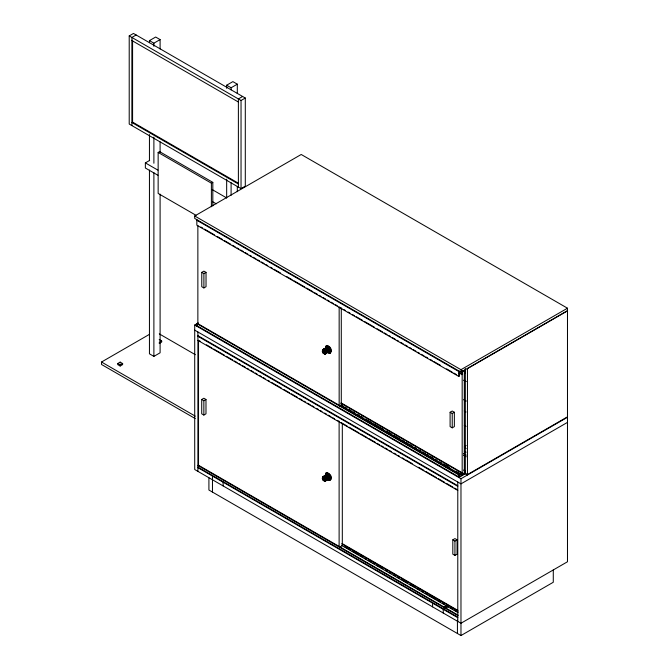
<?xml version="1.0" encoding="UTF-8"?>
<svg xmlns="http://www.w3.org/2000/svg" width="669" height="669" viewBox="0 0 669 669"><rect width="100%" height="100%" fill="white"/><g stroke="black" fill="none" stroke-linecap="round" stroke-linejoin="round"><path stroke-width="1" d="M322.759 351.802C324.833 344.234 327.86 359.679 322.391 351.601C323.88 343.515 329.374 359.22 322.884 352.103M324.766 353.709C326.121 352.53 323.855 349.076 322.45 350.589M322.759 478.887C323.637 472.147 327.584 486.514 322.391 478.686C323.579 470.775 329.533 485.711 323.035 479.472M330.411 352.73C332.644 349.937 328.312 345.171 326.422 345.84C329.717 344.686 333.204 350.882 330.16 352.914M325.368 475.81C324.975 468.417 334.918 476.897 330.118 480.024L328.847 480.133L327.375 479.288M325 480.576C326.932 479.698 324.473 475.734 322.759 477.315M330.921 479.397L330.361 479.84L330.854 477.281L329.533 474.522L327.743 473.075L326.104 473.067M326.397 348.156C327.852 344.543 332.234 352.145 328.387 351.601M326.347 475.258C327.81 471.653 332.192 479.255 328.345 478.711M327.091 345.572L325.527 346.667L325.41 348.7M325.77 346.801L326.255 345.932L325.694 346.375M325.719 473.903L326.213 473.042M330.177 477.858L329.876 478.402M330.202 351.334L329.7 351.71M323.286 477.005L322.391 477.842M129.209 35.909L133.474 33.45L245.297 98.017L245.297 186.149L241.041 188.616L129.209 124.049L129.209 35.909L241.041 100.475L245.297 98.017M136.133 34.989L131.877 37.447L131.877 125.588M149.446 42.716L149.446 40.625L155.66 37.038L160.1 39.596L160.1 48.996M149.446 40.625L153.887 43.184L160.1 39.596M226.666 88.333L226.666 85.206L232.879 81.618L237.311 84.177L237.311 93.576M226.666 85.206L231.098 87.764L237.311 84.177M242.638 96.478L238.381 98.937L238.381 187.077M196.05 215.318L158.143 193.433L158.143 152.432L159.565 151.612L212.817 182.361L212.817 205.935M157.926 175.27L145.365 168.011L145.365 162.893L149.655 160.409M158.143 152.432L211.396 183.181L212.817 182.361M567.479 310.667L460.974 372.165L194.712 218.437L194.712 215.978L301.217 154.48L567.479 308.208L567.479 561.759L460.974 623.249L194.712 469.521L194.712 325.017L198.325 322.935M201.77 272.367L203.894 271.137L206.027 272.367L206.027 286.717L203.894 287.946L201.77 286.717L201.77 272.367L203.894 273.596L206.027 272.367M195.264 418.602L101.521 364.48L101.521 362.021L149.354 334.4M117.669 363.56L120.161 362.121L122.644 363.56L122.644 364.58L120.161 366.018L117.669 364.58L117.669 363.56L120.161 364.99L122.644 363.56M159.205 342.444L161.697 341.006L161.697 342.035L159.205 343.473M196.845 326.246L197.288 323.328L459.285 474.597L459.285 476.646M149.446 170.077L149.446 353.817L153.887 356.385L160.1 352.797L160.1 194.11M201.72 399.477L203.853 398.247L205.985 399.477L205.985 413.827L203.853 415.056L201.72 413.827L201.72 399.477L203.853 400.706L205.985 399.477M322.884 349.603L327.542 346.918M322.759 349.753L327.735 346.877M322.65 349.937L327.944 346.885M322.575 350.146L328.161 346.918M322.634 350.322L323.587 349.837M324.064 349.502L328.387 347.002M323.219 350.146L323.746 349.837M324.289 349.619L328.621 347.119M322.391 350.757L322.918 350.447M323.395 350.18L323.93 349.87M322.349 350.949L322.884 350.64M323.579 350.238L324.105 349.929M324.524 349.77L328.855 347.27M322.341 351.15L322.876 350.849M323.763 350.33L324.289 350.029M322.349 351.376L322.884 351.066M323.947 350.456L324.482 350.146M324.749 349.954L329.081 347.454M322.391 351.601L322.918 351.3M324.131 350.598L324.657 350.297M324.975 350.163L329.299 347.663M323.553 351.066L323.938 352.898L323.395 353.341M322.45 351.844L322.985 351.534M324.306 350.773L324.833 350.464M324.473 350.966L325 350.656M325.184 350.405L329.257 347.579M324.624 351.175L325.159 350.865M325.377 350.665L329.7 348.164M322.759 352.555L323.428 352.471L322.893 352.772M324.766 351.392L325.301 351.083M325.552 350.941L329.876 348.44L330.202 349.084M324.883 351.626L325.418 351.317M325.703 351.233L330.026 348.733M323.052 352.981L323.587 352.672M324.992 351.861L325.527 351.56M325.828 351.526L330.16 349.034M323.219 353.173L324.105 353.182L323.579 353.491M325.075 352.103L325.602 351.794M325.134 352.337L325.661 352.036M325.937 351.827L330.26 349.327M325.167 352.571L325.703 352.262M326.004 352.128L330.335 349.628M323.763 353.608L324.289 353.307M325.184 352.789L325.711 352.488M326.054 352.412L330.377 349.912M325.167 352.998L325.703 352.688M324.131 353.767L324.833 353.491M325.075 353.357L325.661 352.881M326.071 352.688L330.394 350.188M324.473 353.801L330.377 350.447M324.749 353.909L330.335 350.69M324.975 353.951L330.26 350.899M325.184 353.951L330.16 351.083M328.153 352.714L328.88 352.697L327.417 352.178M328.521 352.906L329.24 352.822M328.889 353.031L329.6 352.889M329.24 353.09L330.235 352.831M329.574 353.098L330.762 352.53M339.869 406.217L341.29 405.397L341.29 308.25M194.712 215.978L460.974 369.698L567.479 308.208M467.455 368.627L567.479 310.876M196.845 219.666L196.845 225.202L458.842 376.463L459.285 376.212L459.285 371.287L458.842 371.546L196.845 220.277M459.151 373.16L462.304 374.464L462.304 370.534M465.323 372.725L464.88 372.984L464.88 370.032M325.853 473.251L326.74 472.74M322.759 476.838L327.843 473.895M322.65 477.014L328.053 473.903M322.575 477.231L328.27 473.936L328.839 474.338M322.634 477.407L323.587 476.922M324.064 476.579L328.496 474.02M323.219 477.223L323.93 476.955M324.289 476.696L328.73 474.137M322.349 478.026L322.884 477.725M323.579 477.323L324.105 477.014M324.524 476.846L328.964 474.288M322.341 478.235L322.876 477.925M323.763 477.415L324.289 477.106M322.349 478.46L322.884 478.151M323.947 477.541L324.482 477.231M324.749 477.03L329.19 474.472M322.391 478.686L322.918 478.377M323.553 478.151L323.913 479.991L323.587 478.134L323.587 479.773L323.052 480.066M324.131 477.683L324.657 477.373M324.975 477.248L329.407 474.681M322.45 478.929L322.985 478.619M324.306 477.85L324.833 477.549M325.184 477.482L329.616 474.923M324.473 478.042L325 477.741M325.377 477.741L329.809 475.182M324.624 478.251L325.159 477.942M322.759 479.631L323.428 479.548L322.893 479.857M324.766 478.477L325.301 478.168M325.552 478.026L329.098 475.977M324.883 478.711L325.418 478.402M325.703 478.31L330.143 475.751M324.992 478.945L325.527 478.636M325.828 478.611L330.269 476.052M323.219 480.258L324.105 480.267L323.579 480.576M325.075 479.188L325.602 478.879M323.395 480.426L323.93 480.116M325.134 479.422L325.661 479.113M325.937 478.912L330.369 476.345M325.167 479.656L325.703 479.347M326.004 479.205L330.444 476.646M323.763 480.693L324.289 480.384M325.184 479.874L325.711 479.564M325.167 480.083L325.703 479.773M326.054 479.497L330.494 476.93M324.131 480.852L324.657 480.543M325.134 480.275L325.661 479.966M324.306 480.886L324.833 480.576M325.075 480.442L325.602 480.133M326.071 479.773L330.503 477.214M324.473 480.886L325.527 480.275M326.054 480.033L330.494 477.465M324.749 480.994L330.444 477.708M324.975 481.036L330.369 477.917M325.184 481.036L330.269 478.101M325.377 480.994L330.143 478.243M328.111 479.824L328.479 480.008M329.198 480.2L330.193 479.941L329.533 480.208M450.103 412.263L452.236 411.025L454.36 412.263L454.36 426.605L452.236 427.834L450.103 426.605L450.103 412.263L452.236 413.492L454.36 412.263M464.345 446.466L466.126 445.437M447.444 465.039L445.311 466.268L444.601 465.858L446.733 464.629L447.444 465.039L447.444 466.678L446.022 467.497M196.845 323.587L458.842 474.856L459.285 474.597M340.797 403.215L461.861 473.108L462.304 472.858L462.304 474.906M465.323 473.159L458.842 476.905L196.845 325.636M467.455 368.418L467.455 475.007L465.323 473.777L458.842 477.515L458.842 474.856M339.911 546.999L342.311 545.62L342.311 423.46M567.479 416.846L467.455 474.597L465.323 473.368M194.712 325.017L460.974 478.745L567.479 417.255M567.479 422.382L460.974 483.871L194.712 330.143M452.813 539.824L454.937 538.595L457.069 539.824L457.069 554.175L454.937 555.404L452.813 554.175L452.813 539.824L454.937 541.062L457.069 539.824M448.105 605.47L444.91 607.318L444.199 606.908L447.394 605.06L448.105 605.47L448.105 606.699L444.91 608.547M208.912 477.725L208.912 490.026L460.974 635.55L553.28 582.256L553.28 569.963M329.884 353.04L330.519 352.714M327.618 346.943L328.738 347.336M327.576 474.053L329.549 475.333M463.558 380.209L466.318 381.589M463.558 399.677L466.318 401.057M328.253 346.851L328.763 347.144M324.156 350.364L325.218 351.585M324.156 477.449L325.218 478.661M131.877 40.525L238.381 102.014M238.189 183.072L132.579 122.101L132.579 40.115M131.877 122.511L238.381 184M212.19 189.586L226.548 197.873M145.365 162.893L157.926 170.143M212.658 201.745L216.254 203.819M459.595 372.901L461.401 373.946M200.901 227.025L202.707 228.07M204.513 229.116L214.448 234.852M217.157 236.416L222.585 239.544M224.391 240.589L230.713 244.244M232.519 245.289L235.229 246.853M237.035 247.89L238.841 248.935M240.648 249.98L243.365 251.544M245.172 252.589L247.881 254.153M249.688 255.198L251.494 256.235M253.3 257.281L256.01 258.844M257.816 259.89L259.622 260.935M261.428 261.98L264.138 263.544M265.944 264.581L267.759 265.626M270.468 267.19L272.275 268.236M274.081 269.281L280.403 272.927M286.725 276.581L292.152 279.709M293.959 280.754L304.796 287.018M306.603 288.055L312.925 291.709M314.731 292.754L317.449 294.318M319.255 295.363L321.061 296.4M322.868 297.446L325.577 299.01M327.384 300.055L329.19 301.1M330.996 302.137L333.706 303.709M335.512 304.746L337.318 305.792M340.036 307.355L341.842 308.401M343.649 309.446L345.455 310.483M348.164 312.055L349.971 313.092M352.68 314.656L354.486 315.701M356.293 316.746L362.615 320.401M364.429 321.438L374.364 327.174M377.073 328.747L382.492 331.874M384.299 332.919L387.008 334.483M388.823 335.52L390.629 336.566M392.435 337.611L395.145 339.175M396.951 340.22L398.757 341.265M400.564 342.302L403.273 343.866M405.079 344.911L407.789 346.475M409.595 347.52L411.41 348.566M413.216 349.611L415.926 351.175M417.732 352.212L419.538 353.257M421.345 354.302L424.054 355.866M425.86 356.912L427.667 357.957M430.376 359.521L432.182 360.558M433.989 361.603L440.319 365.257M446.641 368.903L452.06 372.039M453.866 373.076L456.576 374.648M464.261 410.958L466.059 411.995M464.261 425.3L466.059 426.337M464.345 447.486L466.126 448.514M464.345 451.182L466.126 452.202M463.5 453.557L466.218 455.129M463.5 455.196L466.218 456.768M463.517 470.064L465.323 471.11L464.88 473.418M341.24 402.955L462.304 472.858M341.24 405.004L343.046 406.05M344.853 407.095L346.667 408.14M349.377 409.704L351.183 410.749M352.989 411.786L354.796 412.832M357.505 414.395L359.312 415.441M361.118 416.486L362.924 417.523M365.634 419.095L371.964 422.741M373.77 423.786L383.705 429.523M386.414 431.087L391.833 434.214M393.648 435.26L399.97 438.914M401.776 439.959L404.486 441.523M406.292 442.56L408.098 443.606M409.905 444.651L412.614 446.215M414.42 447.26L416.227 448.305M418.945 449.869L420.751 450.906M422.557 451.951L425.267 453.515M427.073 454.56L428.879 455.606M430.685 456.651L433.395 458.215M435.201 459.252L437.008 460.297M439.717 461.861L441.523 462.906M443.338 463.952L445.144 464.997M447.854 466.561L449.66 467.598M455.982 471.252L461.401 474.38M340.797 405.263L445.604 465.775M447.41 466.811L461.861 475.157L461.861 473.108M197.907 335.679L457.78 485.719M197.907 336.29L457.78 486.33M200.156 341.182L197.907 340.396L457.78 490.427M206.47 344.828L211.889 347.955M213.687 348.992L224.516 355.247M226.323 356.284L232.636 359.93M234.443 360.976L237.152 362.539M238.958 363.576L240.756 364.622M242.563 365.667L245.272 367.231M247.078 368.268L248.885 369.313M250.683 370.35L253.392 371.914M255.198 372.959L257.005 373.996M259.706 375.56L261.512 376.605M263.318 377.642L265.125 378.687M267.834 380.251L269.632 381.297M271.438 382.334L281.365 388.062M284.074 389.626L289.485 392.753M291.291 393.798L297.605 397.445M299.411 398.481L302.12 400.045M303.927 401.091L305.725 402.128M307.531 403.173L310.24 404.737M312.047 405.782L313.853 406.819M316.554 408.383L318.36 409.428M320.167 410.465L321.973 411.51M324.674 413.074L326.48 414.111M328.287 415.156L330.996 416.72M332.802 417.757L334.6 418.802M337.31 420.366L339.116 421.403M340.922 422.448L347.236 426.094M349.042 427.14L358.969 432.868M360.775 433.913L367.089 437.559M368.895 438.596L375.209 442.242M377.015 443.288L379.724 444.852M381.522 445.889L383.329 446.934M385.135 447.979L387.844 449.543M389.642 450.58L391.449 451.625M394.158 453.189L395.964 454.226M397.771 455.271L399.569 456.308M402.278 457.872L404.084 458.917M405.891 459.954L412.204 463.609M418.518 467.255L423.937 470.374M425.743 471.419L436.564 477.674M438.371 478.711L444.693 482.357M446.491 483.403L452.813 487.049M454.619 488.094L457.32 489.649M159.281 333.873L195.331 354.695M159.205 339.576L161.697 341.006M101.521 362.021L195.264 416.143M342.21 543.613L457.705 610.295M341.767 543.872L458.165 611.073M344.911 546.816L350.33 549.943M352.137 550.98L358.45 554.626M360.257 555.671L362.958 557.235M364.764 558.281L366.57 559.317M368.376 560.363L371.086 561.927M372.884 562.964L374.69 564.009M376.496 565.046L379.206 566.61M381.004 567.655L382.81 568.692M385.52 570.256L387.326 571.301M389.132 572.346L390.93 573.383M393.64 574.947L395.446 575.992M397.252 577.029L399.059 578.075M401.76 579.638L407.178 582.758M409.88 584.321L415.298 587.449M417.105 588.494L419.806 590.058M421.612 591.095L423.418 592.14M425.225 593.177L427.926 594.741M429.732 595.786L436.054 599.432M437.852 600.478L440.562 602.033M442.368 603.078L444.174 604.124M445.972 605.161L448.682 606.724M450.488 607.77L452.294 608.807M454.1 609.852L456.802 611.416M447.394 606.29L448.105 606.699M341.767 545.511L458.165 612.712M458.223 615.204L198.35 465.172L197.907 465.423L457.78 615.463M197.907 467.062L457.78 617.102M197.907 467.681L457.78 617.721M328.972 347.52L329.399 347.972M329.215 474.689L329.65 475.241M329.591 348.231L330.152 349.394M329.876 475.902L330.177 476.796M465.323 368.435L465.323 473.777M461.861 370.785L461.861 374.724M460.974 369.698L460.974 372.165M460.974 478.745L460.974 635.55M458.842 370.935L458.842 376.463M457.78 482.023L457.78 621.409M457.429 620.18L457.429 633.501M454.937 541.062L454.937 555.404M452.236 413.492L452.236 427.834M443.221 609.317L443.221 613.005M432.575 603.162L432.575 606.858M339.158 306.812L339.158 405.732M339.116 421.202L339.116 546.464M241.041 100.475L241.041 188.616M237.311 186.492L237.311 191.71M231.098 87.764L231.098 89.855M231.098 182.771L231.098 195.298M226.666 179.167L226.666 197.957M223.112 482.232L223.112 485.92M212.466 476.085L212.466 492.075M211.396 183.181L211.396 206.754M203.894 273.596L203.894 287.946M203.853 400.706L203.853 415.056M198.526 340.22L198.526 466.293M197.907 331.991L197.907 471.369M197.865 225.512L197.865 324.064M160.1 141.912L160.1 152.348M153.887 43.184L153.887 46.32M153.887 137.145L153.887 163.244M153.887 172.644L153.887 356.385M149.446 134.586L149.446 160.685M120.161 362.121L120.161 363.15M120.161 364.99L120.161 366.018M464.303 370.442L462.17 371.671L462.17 474.162L464.303 472.933L464.303 370.442"/></g></svg>
